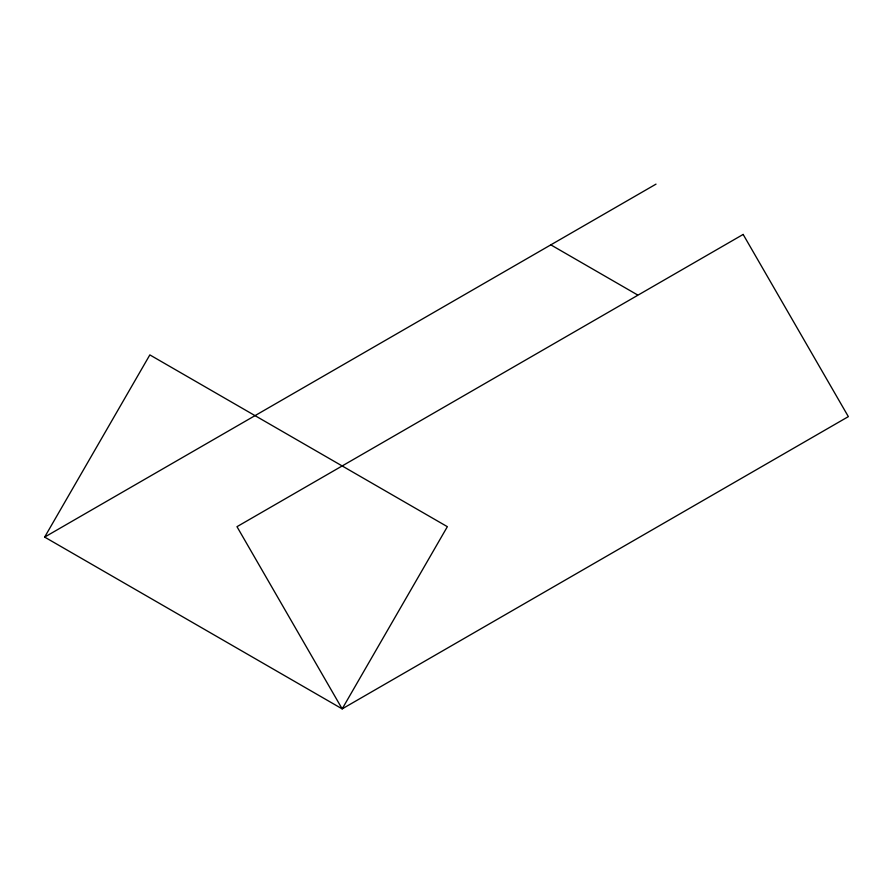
<?xml version="1.0" encoding="UTF-8"?>
<svg xmlns="http://www.w3.org/2000/svg" width="893" height="893" viewBox="0 0 893 893"><rect width="100%" height="100%" fill="white"/><g stroke="black" fill="none" stroke-linecap="round" stroke-linejoin="round"><path stroke-width="1.34" d="M44.65 537.095L149.845 354.901L447.36 526.68L342.175 708.875L44.65 537.095L656.02 184.125M550.825 244.861L637.557 294.936M743.155 234.435L236.98 526.68L342.175 708.875L848.35 416.629L743.155 234.435"/></g></svg>
